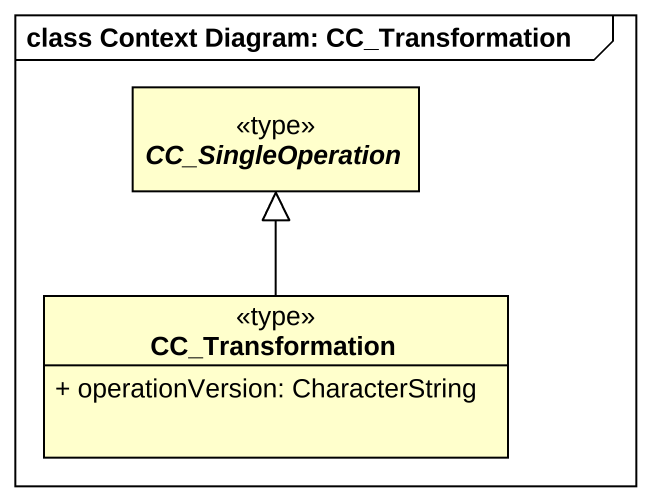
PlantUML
@startuml
mainframe class Context Diagram: CC_Transformation
hide circle
hide empty members
skinparam classAttributeIconSize 0
abstract class CC_SingleOperation <<type>>
class CC_Transformation <<type>> {
  + operationVersion: CharacterString
}
CC_Transformation -up-|> CC_SingleOperation
@enduml
